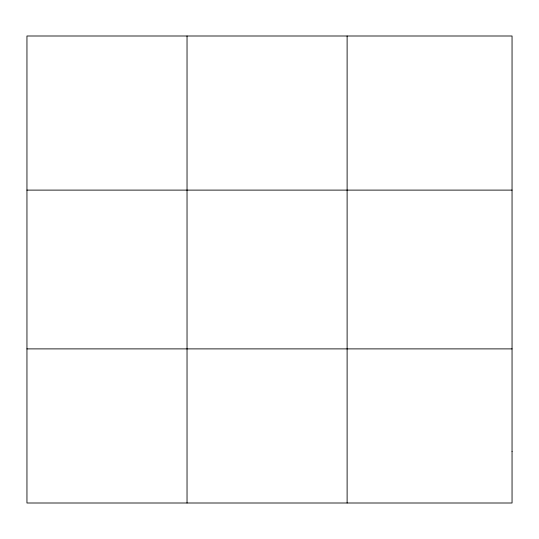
<?xml version="1.0" encoding="UTF-8"?>
<svg xmlns="http://www.w3.org/2000/svg" width="539" height="539" viewBox="0 0 539 539"><rect width="100%" height="100%" fill="white"/><g stroke="black" fill="none" stroke-linecap="round" stroke-linejoin="round"><path stroke-width="0.81" d="M187.033 503.002L187.033 35.998M347.116 503.002L347.116 35.998M26.95 190.112L512.05 190.112M26.95 348.888L512.05 348.888M512.05 451.628L512.05 503.002L26.95 503.002L26.95 35.998L512.05 35.998L512.05 451.628"/></g></svg>
